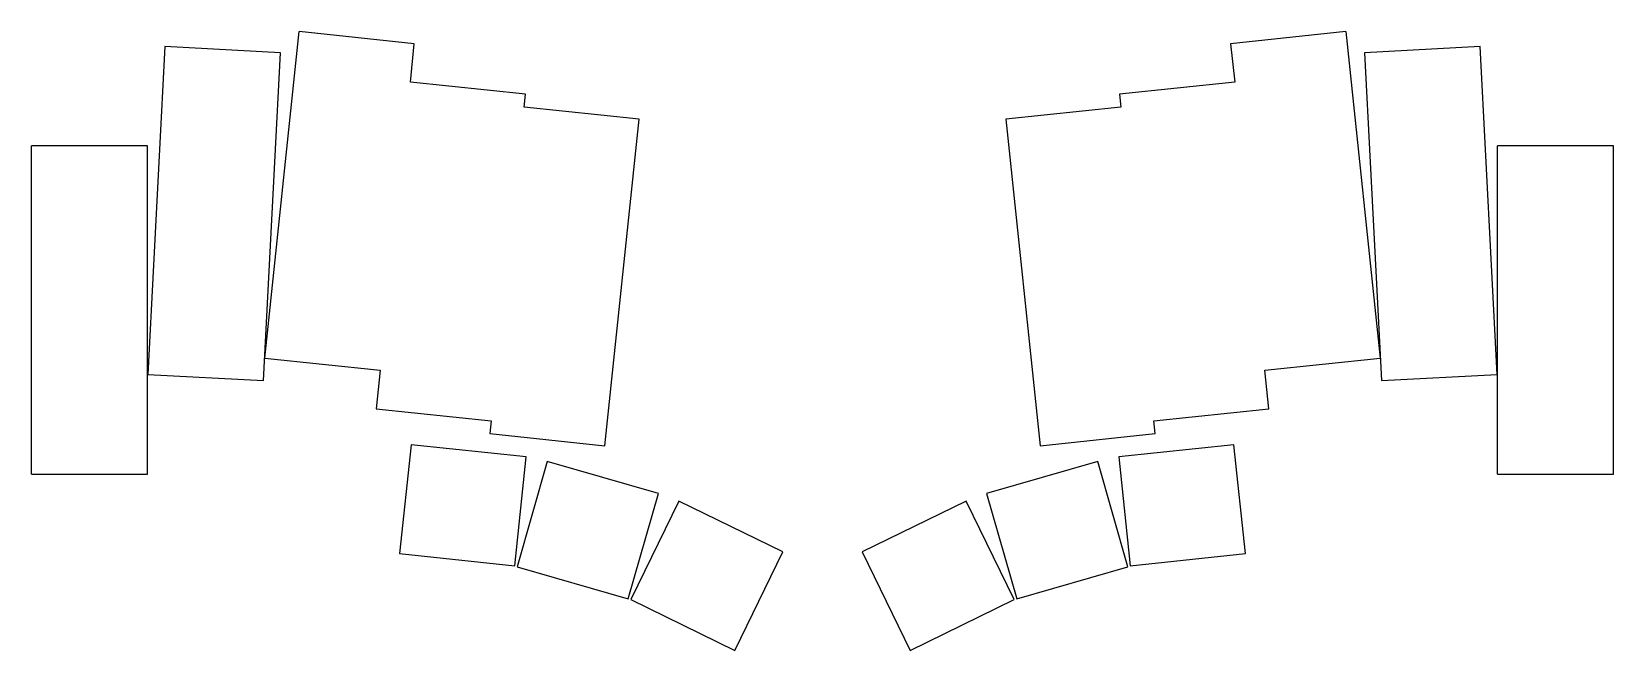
# Model space of a CAD drawing. Header units: millimetres. Extents: x -9 to 237, y -36 to 60.
import ezdxf

# ---------------------------------------------------------------- set-up
doc = ezdxf.new("R2010")
doc.units = ezdxf.units.MM

msp = doc.modelspace()

# ---------------------------------------------------------------- linework, layer by layer
for p, q in [((27.29, 9.51), (32.62, 60.24)), ((50.52, 58.35), (32.62, 60.24)), ((195.38, 60.24), (177.48, 58.35)), ((195.38, 60.24), (200.71, 9.51)), ((11.74, 57.91), (10.85, 40.94)), ((29.71, 56.97), (11.74, 57.91)), ((28.82, 39.99), (29.71, 56.97)), ((49.9, 52.39), (50.52, 58.35)), ((177.48, 58.35), (178.11, 52.39)), ((216.27, 57.91), (198.29, 56.97)), ((198.29, 56.97), (199.18, 39.99)), ((217.16, 40.94), (216.27, 57.91)), ((67.8, 50.51), (49.9, 52.39)), ((178.11, 52.39), (160.2, 50.51)), ((67.59, 48.52), (67.8, 50.51)), ((160.2, 50.51), (160.41, 48.52)), ((85.49, 46.63), (67.59, 48.52)), ((160.41, 48.52), (142.51, 46.63)), ((80.16, -4.09), (85.49, 46.63)), ((142.51, 46.63), (147.84, -4.09)), ((-9, -8.5), (-9, 42.5)), ((9, 42.5), (-9, 42.5)), ((9, -8.5), (9, 42.5)), ((219, -8.5), (219, 42.5)), ((237, 42.5), (219, 42.5)), ((237, -8.5), (237, 42.5)), ((10.85, 40.94), (9.96, 23.96)), ((27.93, 23.02), (28.82, 39.99)), ((199.18, 39.99), (200.07, 23.02)), ((218.05, 23.96), (217.16, 40.94)), ((9.96, 23.96), (9.07, 6.98)), ((27.04, 6.04), (27.93, 23.02)), ((200.07, 23.02), (200.96, 6.04)), ((218.94, 6.98), (218.05, 23.96)), ((27.29, 9.51), (45.19, 7.63)), ((45.19, 7.63), (44.57, 1.67)), ((182.81, 7.63), (200.71, 9.51)), ((183.44, 1.67), (182.81, 7.63)), ((9.07, 6.98), (27.04, 6.04)), ((200.96, 6.04), (218.94, 6.98)), ((44.57, 1.67), (62.47, -0.22)), ((165.53, -0.22), (183.44, 1.67)), ((62.47, -0.22), (62.26, -2.2)), ((62.26, -2.2), (80.16, -4.09)), ((147.84, -4.09), (165.74, -2.2)), ((165.74, -2.2), (165.53, -0.22)), ((50.01, -3.93), (48.23, -20.84)), ((67.91, -5.81), (50.01, -3.93)), ((177.99, -3.93), (160.09, -5.81)), ((179.77, -20.84), (177.99, -3.93)), ((66.14, -22.72), (67.91, -5.81)), ((71.18, -6.55), (66.49, -22.89)), ((88.48, -11.51), (71.18, -6.55)), ((156.83, -6.55), (139.52, -11.51)), ((161.51, -22.89), (156.83, -6.55)), ((160.09, -5.81), (161.87, -22.72)), ((-9, -8.5), (9, -8.5)), ((219, -8.5), (237, -8.5)), ((83.79, -27.85), (88.48, -11.51)), ((139.52, -11.51), (144.21, -27.85)), ((91.64, -12.7), (84.19, -27.98)), ((107.82, -20.59), (91.64, -12.7)), ((136.36, -12.7), (120.19, -20.59)), ((143.82, -27.98), (136.36, -12.7)), ((48.23, -20.84), (66.14, -22.72)), ((100.36, -35.87), (107.82, -20.59)), ((120.19, -20.59), (127.64, -35.87)), ((161.87, -22.72), (179.77, -20.84)), ((66.49, -22.89), (83.79, -27.85)), ((144.21, -27.85), (161.51, -22.89)), ((84.19, -27.98), (100.36, -35.87)), ((127.64, -35.87), (143.82, -27.98))]:
    msp.add_line(p, q)

doc.saveas('drawing.dxf')
